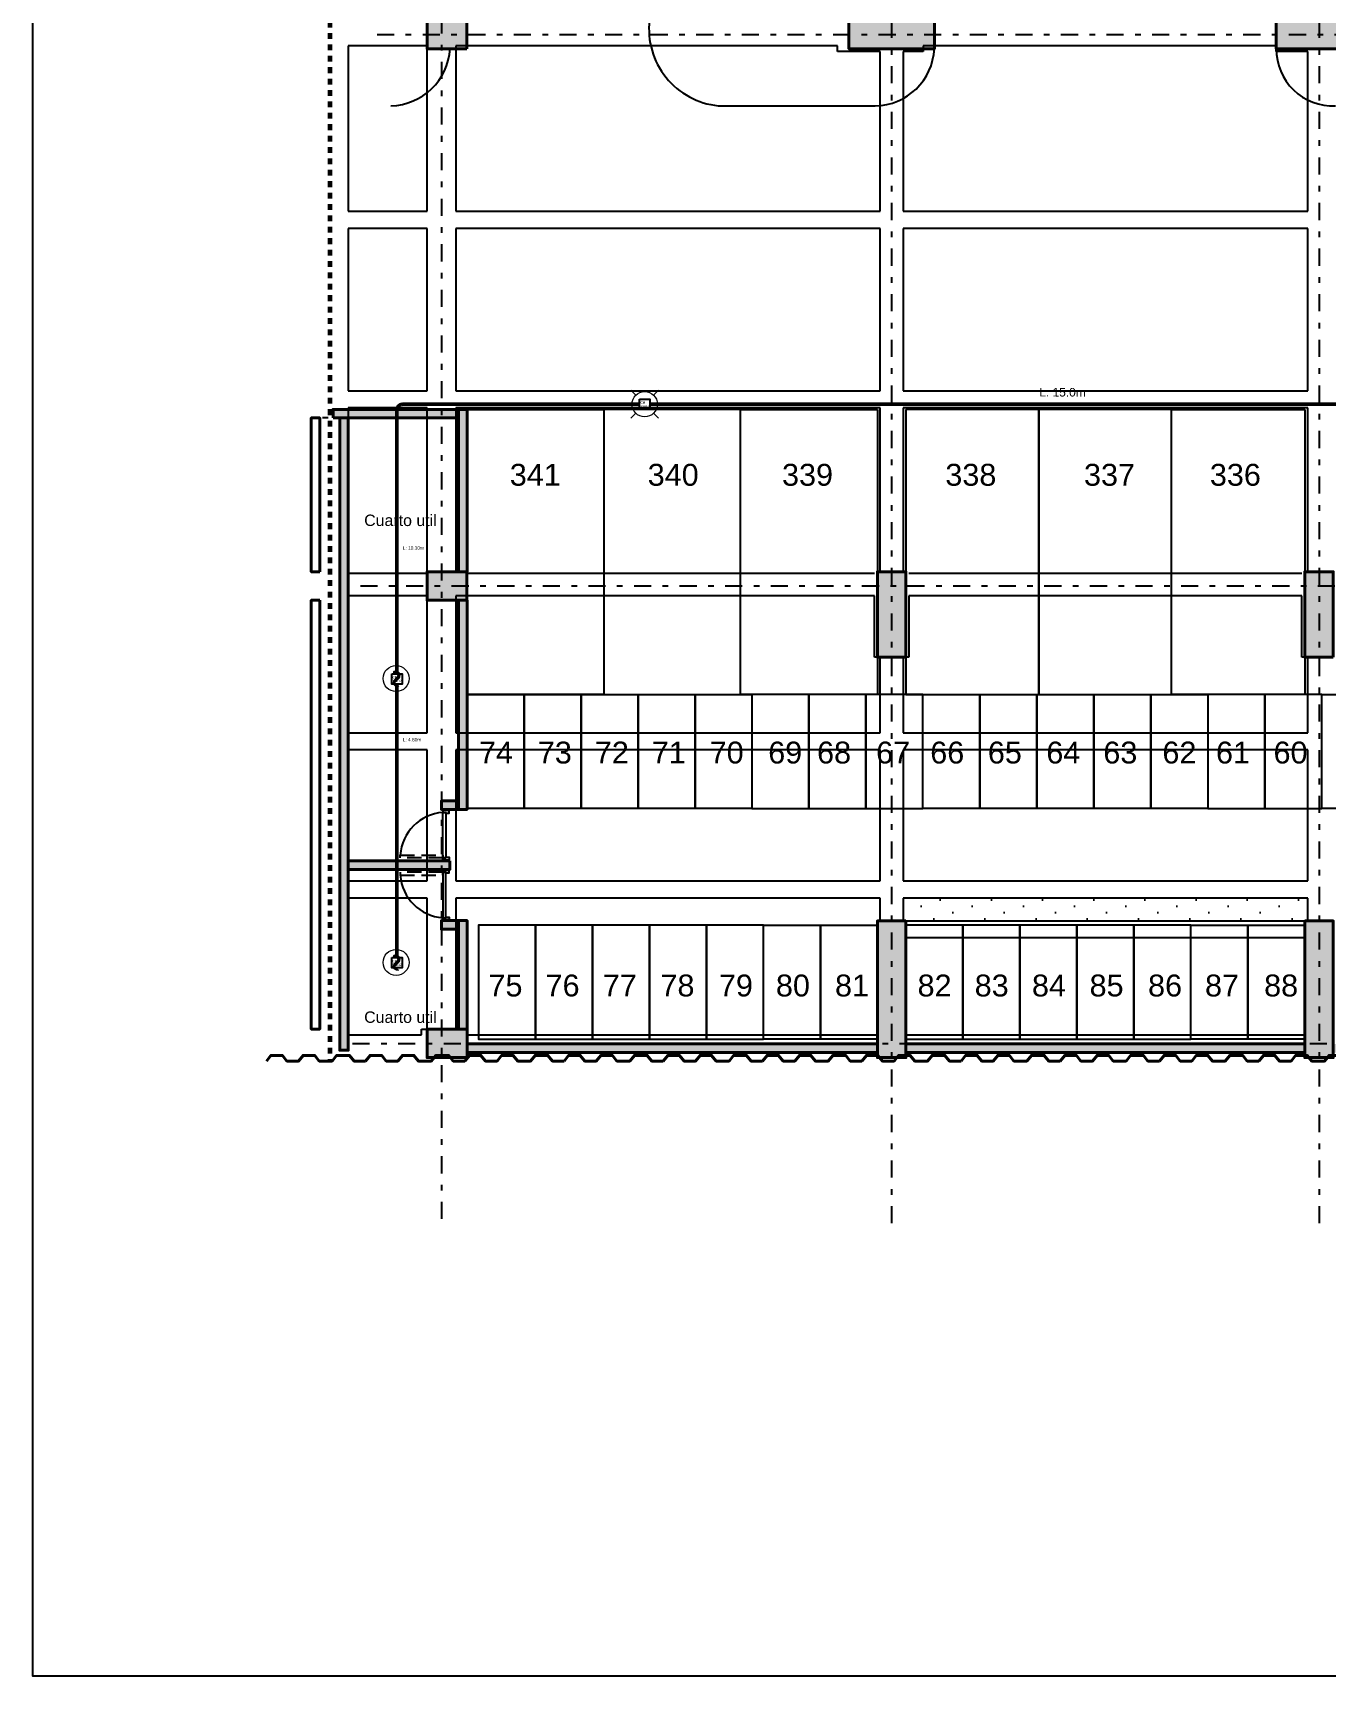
# Model space of a CAD drawing. Header units: millimetres. Extents: x 3781 to 4924, y 1639 to 1721.
# Drawn here: x 4105.95 to 4128.65, y 1639.4 to 1668.23 of the extents above; entities that cross this region are included whole.
import ezdxf

# ---------------------------------------------------------------- set-up
doc = ezdxf.new("R2010")
doc.units = ezdxf.units.MM
for name, pattern in [('CENTER', [0.7, 0.3, -0.2, 0, -0.2]), ('HIDDEN', [0.375, 0.25, -0.125]), ('HIDDEN2', [0.1875, 0.125, -0.0625]), ('LLUVIAS', [10, 4, -2, 4])]:
    doc.linetypes.add(name, pattern=pattern)
for name, color, linetype in [('-parquead', 2, 'Continuous'), ('1amobla', 2, 'Continuous'), ('A-HATCH CONCRETO', 8, 'Continuous'), ('AS_GL DETECCION_MEZANINE', 7, 'Continuous'), ('AS_GL DETECCION_PISO 2', 7, 'Continuous'), ('AS_GL DETECCION_PISO 6', 7, 'Continuous'), ('E-HATCH2', 1, 'Continuous'), ('E-P. MACIZA1', 2, 'HIDDEN2'), ('EJE-ESTRUCTURA', 1, 'CENTER'), ('F-2', 2, 'Continuous'), ('HACHTCOLUMNA', 250, 'Continuous'), ('MUEBLE', 1, 'Continuous'), ('Textos-espacios', 3, 'Continuous')]:
    doc.layers.add(name, color=color, linetype=linetype)
doc.layers.add('DIM-25', color=1, linetype='Continuous', plot=False)
for name, color, linetype, lineweight in [('Estructura', 6, 'Continuous', 40), ('Muro', 4, 'Continuous', 40), ('TEXTOS', 7, 'Continuous', 20)]:
    doc.layers.add(name, color=color, linetype=linetype, lineweight=lineweight)
doc.styles.get("Standard").update_dxf_attribs({"font": 'arial.ttf'})

# ---------------------------------------------------------------- blocks, each defined once
blk = doc.blocks.new('estructura etapa 3')
at = {"layer": 'HACHTCOLUMNA'}
h = blk.add_hatch(color=256, dxfattribs=at)
h.paths.add_polyline_path([(-91.651, -6658.124), (-91.651, -6657.624), (-92.35, -6657.624), (-92.35, -6658.124)])
h.paths.add_polyline_path([(-49.354, -6658.124), (-49.354, -6657.624), (-50.055, -6657.624), (-50.055, -6658.124)])
h.paths.add_polyline_path([(-56.053, -6658.124), (-56.053, -6657.624), (-56.753, -6657.624), (-56.753, -6658.124)])
h.paths.add_polyline_path([(-76.45, -6659.124), (-76.95, -6659.124), (-76.95, -6657.624), (-76.45, -6657.624)])
h.paths.add_polyline_path([(-83.95, -6659.124), (-84.45, -6659.124), (-84.45, -6657.624), (-83.95, -6657.624)])
h.paths.add_polyline_path([(-60.452, -6659.124), (-60.952, -6659.124), (-60.952, -6657.624), (-60.452, -6657.624)])
h.paths.add_polyline_path([(-67.95, -6659.124), (-68.45, -6659.124), (-68.45, -6657.624), (-67.95, -6657.624)])
h.paths.add_polyline_path([(-91.85, -6668.199), (-91.851, -6667.599), (-92.35, -6667.599), (-92.349, -6668.199)])
h.paths.add_polyline_path([(-49.354, -6668.199), (-49.354, -6667.599), (-49.854, -6667.599), (-49.854, -6668.199)])
h.paths.add_polyline_path([(-56.154, -6668.149), (-56.154, -6667.649), (-56.854, -6667.649), (-56.854, -6668.149)])
h.paths.add_polyline_path([(-59.952, -6667.649), (-59.952, -6668.149), (-61.452, -6668.149), (-61.452, -6667.649)])
h.paths.add_polyline_path([(-75.95, -6667.649), (-75.95, -6668.149), (-77.45, -6668.149), (-77.45, -6667.649)])
h.paths.add_polyline_path([(-68.95, -6667.649), (-68.95, -6668.149), (-67.45, -6668.149), (-67.45, -6667.649)])
h.paths.add_polyline_path([(-84.95, -6667.649), (-84.95, -6668.149), (-83.45, -6668.149), (-83.45, -6667.649)])
h.paths.add_polyline_path([(-91.85, -6676.199), (-91.85, -6675.599), (-92.349, -6675.599), (-92.349, -6676.199)])
h.paths.add_polyline_path([(-49.354, -6676.199), (-49.354, -6675.599), (-49.854, -6675.599), (-49.854, -6676.199)])
h.paths.add_polyline_path([(-56.154, -6676.149), (-56.154, -6675.649), (-56.754, -6675.649), (-56.754, -6676.149)])
h.paths.add_polyline_path([(-59.952, -6675.649), (-59.952, -6676.149), (-61.452, -6676.149), (-61.452, -6675.649)])
h.paths.add_polyline_path([(-75.95, -6675.649), (-75.95, -6676.149), (-77.45, -6676.149), (-77.45, -6675.649)])
h.paths.add_polyline_path([(-68.95, -6675.649), (-68.95, -6676.149), (-67.45, -6676.149), (-67.45, -6675.649)])
h.paths.add_polyline_path([(-84.95, -6675.649), (-84.95, -6676.149), (-83.45, -6676.149), (-83.45, -6675.649)])
h.paths.add_polyline_path([(-91.847, -6686.299), (-91.851, -6685.699), (-92.35, -6685.699), (-92.346, -6686.299)])
h.paths.add_polyline_path([(-49.354, -6686.299), (-49.354, -6685.699), (-49.854, -6685.699), (-49.854, -6686.299)])
h.paths.add_polyline_path([(-56.154, -6686.249), (-56.154, -6685.749), (-56.754, -6685.749), (-56.754, -6686.249)])
h.paths.add_polyline_path([(-59.952, -6685.749), (-59.952, -6686.249), (-61.452, -6686.249), (-61.452, -6685.749)])
h.paths.add_polyline_path([(-75.95, -6685.749), (-75.95, -6686.249), (-77.45, -6686.249), (-77.45, -6685.749)])
h.paths.add_polyline_path([(-68.95, -6685.749), (-68.95, -6686.249), (-67.45, -6686.249), (-67.45, -6685.749)])
h.paths.add_polyline_path([(-84.95, -6685.749), (-84.95, -6686.249), (-83.45, -6686.249), (-83.45, -6685.749)])
h.paths.add_polyline_path([(-49.353, -6694.294), (-49.354, -6693.699), (-49.855, -6693.699), (-49.854, -6694.294)])
h.paths.add_polyline_path([(-56.054, -6694.249), (-56.054, -6693.749), (-56.753, -6693.749), (-56.753, -6694.249)])
h.paths.add_polyline_path([(-91.651, -6694.249), (-91.651, -6693.749), (-92.35, -6693.749), (-92.35, -6694.249)])
h.paths.add_polyline_path([(-59.952, -6693.749), (-59.952, -6694.249), (-61.452, -6694.249), (-61.452, -6693.749)])
h.paths.add_polyline_path([(-75.95, -6693.749), (-75.95, -6694.249), (-77.45, -6694.249), (-77.45, -6693.749)])
h.paths.add_polyline_path([(-68.95, -6693.749), (-68.95, -6694.249), (-67.45, -6694.249), (-67.45, -6693.749)])
h.paths.add_polyline_path([(-84.95, -6693.749), (-84.95, -6694.249), (-83.45, -6694.249), (-83.45, -6693.749)])
h.paths.add_polyline_path([(-49.358, -6703.974), (-49.353, -6703.374), (-49.854, -6703.374), (-49.859, -6703.974)])
h.paths.add_polyline_path([(-56.054, -6703.924), (-56.054, -6703.424), (-56.753, -6703.424), (-56.753, -6703.924)])
h.paths.add_polyline_path([(-67.95, -6704.924), (-67.95, -6703.424), (-68.45, -6703.424), (-68.45, -6704.924)])
h.paths.add_polyline_path([(-91.651, -6703.924), (-91.651, -6703.424), (-92.35, -6703.424), (-92.35, -6703.924)])
h.paths.add_polyline_path([(-61.847, -6703.424), (-60.347, -6703.424), (-60.347, -6703.924), (-61.847, -6703.924)])
h.paths.add_polyline_path([(-83.95, -6704.924), (-83.95, -6703.424), (-84.45, -6703.424), (-84.45, -6704.924)])
h.paths.add_polyline_path([(-76.45, -6704.924), (-76.45, -6703.424), (-76.95, -6703.424), (-76.95, -6704.924)])
h.paths.add_polyline_path([(-49.354, -6711.949), (-49.354, -6711.449), (-50.054, -6711.449), (-50.054, -6711.949)])
h.paths.add_polyline_path([(-55.954, -6711.949), (-55.954, -6711.449), (-56.654, -6711.449), (-56.654, -6711.949)])
h.paths.add_polyline_path([(-91.65, -6711.949), (-91.65, -6711.449), (-92.35, -6711.449), (-92.35, -6711.949)])
h.paths.add_polyline_path([(-60.952, -6711.949), (-60.952, -6709.549), (-60.452, -6709.549), (-60.452, -6711.949)])
h.paths.add_polyline_path([(-68.45, -6709.549), (-68.45, -6711.949), (-67.95, -6711.949), (-67.95, -6709.549)])
h.paths.add_polyline_path([(-76.95, -6709.549), (-76.95, -6711.949), (-76.45, -6711.949), (-76.45, -6709.549)])
h.paths.add_polyline_path([(-83.95, -6709.549), (-83.95, -6711.949), (-84.45, -6711.949), (-84.45, -6709.549)])
at = {"layer": 'EJE-ESTRUCTURA'}
for p, q in [((-92.1, -6655.279), (-92.1, -6714.861)), ((-84.2, -6655.354), (-84.2, -6714.914)), ((-76.7, -6655.354), (-76.7, -6714.914)), ((-93.228, -6693.999), (-46.502, -6693.999)), ((-93.52, -6703.674), (-46.502, -6703.674)), ((-93.66, -6711.699), (-46.502, -6711.699))]:
    blk.add_line(p, q, dxfattribs=at)
at = {"layer": 'Estructura'}
for points in [[(-91.651, -6694.249), (-91.651, -6693.749), (-92.35, -6693.749), (-92.35, -6694.249)], [(-84.95, -6693.749), (-84.95, -6694.249), (-83.45, -6694.249), (-83.45, -6693.749)], [(-75.95, -6693.749), (-75.95, -6694.249), (-77.45, -6694.249), (-77.45, -6693.749)], [(-91.651, -6703.924), (-91.651, -6703.424), (-92.35, -6703.424), (-92.35, -6703.924)], [(-83.95, -6704.924), (-83.95, -6703.424), (-84.45, -6703.424), (-84.45, -6704.924)], [(-76.45, -6704.924), (-76.45, -6703.424), (-76.95, -6703.424), (-76.95, -6704.924)], [(-83.95, -6709.549), (-83.95, -6711.949), (-84.45, -6711.949), (-84.45, -6709.549)], [(-76.95, -6709.549), (-76.95, -6711.949), (-76.45, -6711.949), (-76.45, -6709.549)], [(-91.65, -6711.949), (-91.65, -6711.449), (-92.35, -6711.449), (-92.35, -6711.949)]]:
    blk.add_lwpolyline(points, close=True, dxfattribs=at)
blk = doc.blocks.new('AS_Strobe-CEILING')
at = {"color": 0, "linetype": 'Continuous', "lineweight": 15}
for p, q in [((-0.105, 0.105), (-0.163, 0.163)), ((0.105, 0.105), (0.163, 0.163)), ((-0.105, -0.105), (-0.163, -0.163)), ((0.105, -0.105), (0.163, -0.163))]:
    blk.add_line(p, q, dxfattribs=at)
blk.add_ellipse((0, 0), major_axis=(0.148, 0), ratio=1, dxfattribs=at)
blk = doc.blocks.new('Caja metalica de 12')
at = {"layer": '1amobla', "linetype": 'Continuous', "ltscale": 0.3}
blk.add_lwpolyline([(-1069.691, -2855.357), (-1069.511, -2855.357), (-1069.511, -2855.537), (-1069.691, -2855.537), (-1069.691, -2855.357)], dxfattribs=at)
at = {"layer": '1amobla', "color": 7, "linetype": 'Continuous', "ltscale": 0.3, "insert": (-1069.679, -2855.397), "char_height": 0.04, "width": 0.07916, "attachment_point": 1}
blk.add_mtext('CM 12X12', dxfattribs=at)
blk = doc.blocks.new('AS_Initiator2')
at = {"color": 0, "linetype": 'Continuous', "lineweight": 15}
blk.add_circle((0, 0), 0.152, dxfattribs=at)
for points in [[(-0.027, 0.056), (-0.037, 0.065), (-0.027, 0.091), (-0.037, 0.082)], [(0.044, 0.005), (-0.002, -0.043), (-0.027, -0.013), (-0.034, -0.025)], [(-0.027, 0.091), (-0.005, 0.095), (-0.027, 0.056), (0.017, 0.091)], [(-0.027, 0.056), (0.017, 0.091), (-0.016, 0.052), (-0.007, 0.055)], [(0.049, 0.015), (0.044, 0.005), (0.004, 0.022), (-0.027, -0.013)], [(-0.007, 0.055), (0.017, 0.091), (0.007, 0.051), (0.031, 0.081)], [(0.044, 0.068), (0.049, 0.061), (0.014, 0.039), (0.004, 0.022)], [(0.049, 0.061), (0.052, 0.037), (0.004, 0.022), (0.049, 0.015)], [(0.007, 0.051), (0.031, 0.081), (0.014, 0.039), (0.044, 0.068)], [(-0.002, -0.043), (-0.01, -0.05), (-0.034, -0.025), (-0.04, -0.05)], [(-0.01, -0.05), (-0.009, -0.062), (-0.04, -0.05), (-0.037, -0.07)], [(-0.009, -0.062), (0.003, -0.07), (-0.037, -0.07), (-0.015, -0.089)], [(0.003, -0.07), (0.019, -0.076), (-0.015, -0.089), (0.009, -0.098)], [(0.009, -0.098), (0.019, -0.076), (0.031, -0.098), (0.037, -0.087)]]:
    blk.add_solid(points, dxfattribs=at)

msp = doc.modelspace()

# ---------------------------------------------------------------- hatches: boundary and pattern name
at = {"layer": 'A-HATCH CONCRETO', "ltscale": 0.03}
h = msp.add_hatch(color=256, dxfattribs=at)
h.dxf.hatch_style = 1
h.paths.add_polyline_path([(4111.219, 1661.627), (4113.57, 1661.627), (4113.57, 1658.778), (4113.42, 1658.778), (4113.42, 1661.477), (4111.485, 1661.477), (4111.485, 1653.707), (4113.27, 1653.707), (4113.27, 1653.557), (4111.485, 1653.557), (4111.485, 1650.384), (4111.335, 1650.384), (4111.335, 1661.477), (4111.219, 1661.477)])
h = msp.add_hatch(color=256, dxfattribs=at)
h.dxf.hatch_style = 1
h.paths.add_polyline_path([(4113.42, 1652.507), (4113.42, 1652.657), (4113.12, 1652.657), (4113.12, 1652.507)])
h.paths.add_polyline_path([(4113.42, 1652.657), (4113.57, 1652.657), (4113.57, 1650.753), (4113.42, 1650.753)])
h.paths.add_polyline_path([(4113.42, 1654.757), (4113.42, 1654.607), (4113.12, 1654.607), (4113.12, 1654.757)])
h.paths.add_polyline_path([(4113.42, 1654.607), (4113.57, 1654.607), (4113.57, 1658.278), (4113.42, 1658.278)])
at = {"layer": 'A-HATCH CONCRETO', "linetype": 'HIDDEN', "ltscale": 0.3, "true_color": 0x636466}
h = msp.add_hatch(color=251, dxfattribs=at)
h.dxf.hatch_style = 1
h.paths.add_polyline_path([(4134.43, 1650.493), (4134.43, 1650.343), (4128.771, 1650.343), (4128.771, 1650.493)])
h.paths.add_polyline_path([(4121.271, 1650.493), (4121.271, 1650.343), (4128.27, 1650.343), (4128.27, 1650.493)])
h.paths.add_polyline_path([(4120.771, 1650.493), (4120.771, 1650.343), (4113.571, 1650.343), (4113.571, 1650.493)])
at = {"layer": 'E-HATCH2', "ltscale": 10}
h = msp.add_hatch(dxfattribs=at)
h.set_pattern_fill('DOTS', color=256, scale=0.2, angle=-45, style=0)
h.set_pattern_definition([(315, (4106.0448, 2060.83846), (0.3367596, 0.1122532), [0, -0.3175])])
h.paths.add_polyline_path([(4121.271, 1652.653), (4128.271, 1652.653), (4128.271, 1653.053), (4121.271, 1653.053)])

# ---------------------------------------------------------------- linework, layer by layer
at = {"layer": '-parquead'}
msp.add_line((4117.979, 1666.953), (4120.734, 1666.953), dxfattribs=at)
for points in [[(4115.971, 1661.627), (4115.971, 1656.627), (4113.57, 1656.627), (4113.57, 1661.627)], [(4115.971, 1661.627), (4115.971, 1656.627), (4118.371, 1656.627), (4118.371, 1661.627)], [(4120.771, 1661.627), (4120.771, 1656.627), (4118.371, 1656.627), (4118.371, 1661.627)], [(4121.271, 1661.627), (4121.271, 1656.627), (4123.601, 1656.627), (4123.601, 1661.627)], [(4123.601, 1661.627), (4123.601, 1656.627), (4125.931, 1656.627), (4125.931, 1661.627)], [(4128.271, 1661.627), (4128.271, 1656.627), (4125.931, 1656.627), (4125.931, 1661.627)], [(4114.57, 1654.627), (4113.57, 1654.627), (4113.57, 1656.627), (4114.57, 1656.627)], [(4115.57, 1654.627), (4114.57, 1654.627), (4114.57, 1656.627), (4115.57, 1656.627)], [(4116.57, 1654.627), (4115.57, 1654.627), (4115.57, 1656.627), (4116.57, 1656.627)], [(4117.57, 1654.627), (4116.57, 1654.627), (4116.57, 1656.627), (4117.57, 1656.627)], [(4118.57, 1654.627), (4117.57, 1654.627), (4117.57, 1656.627), (4118.57, 1656.627)], [(4118.57, 1654.627), (4119.57, 1654.627), (4119.57, 1656.627), (4118.57, 1656.627)], [(4119.57, 1654.627), (4120.57, 1654.627), (4120.57, 1656.627), (4119.57, 1656.627)], [(4120.57, 1654.627), (4121.57, 1654.627), (4121.57, 1656.627), (4120.57, 1656.627)], [(4122.57, 1654.627), (4121.57, 1654.627), (4121.57, 1656.627), (4122.57, 1656.627)], [(4123.57, 1654.627), (4122.57, 1654.627), (4122.57, 1656.627), (4123.57, 1656.627)], [(4124.57, 1654.627), (4123.57, 1654.627), (4123.57, 1656.627), (4124.57, 1656.627)], [(4125.57, 1654.627), (4124.57, 1654.627), (4124.57, 1656.627), (4125.57, 1656.627)], [(4126.57, 1654.627), (4125.57, 1654.627), (4125.57, 1656.627), (4126.57, 1656.627)], [(4126.57, 1654.627), (4127.57, 1654.627), (4127.57, 1656.627), (4126.57, 1656.627)], [(4127.57, 1654.627), (4128.57, 1654.627), (4128.57, 1656.627), (4127.57, 1656.627)], [(4129.57, 1654.627), (4128.57, 1654.627), (4128.57, 1656.627), (4129.57, 1656.627)], [(4114.771, 1652.58), (4113.771, 1652.58), (4113.771, 1650.58), (4114.771, 1650.58)], [(4115.771, 1652.58), (4114.771, 1652.58), (4114.771, 1650.58), (4115.771, 1650.58)], [(4116.771, 1652.58), (4115.771, 1652.58), (4115.771, 1650.58), (4116.771, 1650.58)], [(4117.771, 1652.58), (4116.771, 1652.58), (4116.771, 1650.58), (4117.771, 1650.58)], [(4118.771, 1652.58), (4117.771, 1652.58), (4117.771, 1650.58), (4118.771, 1650.58)], [(4118.771, 1652.58), (4119.771, 1652.58), (4119.771, 1650.58), (4118.771, 1650.58)], [(4119.771, 1652.58), (4120.771, 1652.58), (4120.771, 1650.58), (4119.771, 1650.58)], [(4122.271, 1652.58), (4121.271, 1652.58), (4121.271, 1650.58), (4122.271, 1650.58)], [(4123.271, 1652.58), (4122.271, 1652.58), (4122.271, 1650.58), (4123.271, 1650.58)], [(4124.271, 1652.58), (4123.271, 1652.58), (4123.271, 1650.58), (4124.271, 1650.58)], [(4125.271, 1652.58), (4124.271, 1652.58), (4124.271, 1650.58), (4125.271, 1650.58)], [(4126.271, 1652.58), (4125.271, 1652.58), (4125.271, 1650.58), (4126.271, 1650.58)], [(4126.271, 1652.58), (4127.271, 1652.58), (4127.271, 1650.58), (4126.271, 1650.58)], [(4127.271, 1652.58), (4128.271, 1652.58), (4128.271, 1650.58), (4127.271, 1650.58)]]:
    msp.add_lwpolyline(points, close=True, dxfattribs=at)
for centre, radius, start, end in [((4118.116, 1668.3), 1.354, 173.4982, 264.2154), ((4112.207, 1668.018), 1.066, 271.4636, 356.4964), ((4120.721, 1668.003), 1.05, 270.6874, 357.2713), ((4128.766, 1667.947), 0.996, 179.6878, 272.3511)]:
    msp.add_arc(centre, radius, start, end, dxfattribs=at)
at = {"layer": '1amobla', "linetype": 'HIDDEN', "lineweight": 60, "ltscale": 0.3}
msp.add_line((4111.16, 1704.628), (4111.16, 1650.193), dxfattribs=at)
at = {"layer": '1amobla', "linetype": 'HIDDEN', "ltscale": 0.3}
msp.add_line((4111.335, 1661.477), (4110.985, 1661.477), dxfattribs=at)
at = {"layer": '1amobla', "color": 7, "linetype": 'Continuous', "ltscale": 0.3, "true_color": 0xffffff}
msp.add_lwpolyline([(4105.951, 1712.387), (4164.399, 1712.387), (4164.399, 1639.402), (4105.951, 1639.402)], close=True, dxfattribs=at)
msp.add_lwpolyline([(4116.598, 1661.807), (4116.778, 1661.807), (4116.778, 1661.627), (4116.598, 1661.627), (4116.598, 1661.807)], dxfattribs=at)
msp.add_lwpolyline([(4116.598, 1661.807), (4116.778, 1661.807), (4116.778, 1661.627), (4116.598, 1661.627), (4116.598, 1661.807)], dxfattribs=at)
msp.add_lwpolyline([(4116.598, 1661.807), (4116.778, 1661.807), (4116.778, 1661.627), (4116.598, 1661.627), (4116.598, 1661.807)], dxfattribs=at)
at = {"layer": 'AS_GL DETECCION_PISO 2', "color": 5, "linetype": 'Continuous', "lineweight": 50}
for p, q in [((4131.103, 1661.717), (4116.778, 1661.717)), ((4112.34, 1656.809), (4112.34, 1652.009))]:
    msp.add_line(p, q, dxfattribs=at)
msp.add_lwpolyline([(4116.598, 1661.717), (4112.44, 1661.717, 0.414214), (4112.34, 1661.617), (4112.34, 1656.989)], format="xyb", dxfattribs=at)
at = {"layer": 'DIM-25'}
for centre, start, end in [((4113.208, 1653.746), 94.4578, 175.5956), ((4113.208, 1653.746), 94.4578, 175.5956), ((4113.208, 1653.518), 184.4044, 265.5422), ((4113.208, 1653.518), 184.4044, 265.5422)]:
    msp.add_arc(centre, 0.813, start, end, dxfattribs=at)
at = {"layer": 'E-P. MACIZA1', "color": 7, "linetype": 'LLUVIAS', "ltscale": 3, "true_color": 0xffffff}
for p, q in [((4113.571, 1658.753), (4120.721, 1658.753)), ((4121.321, 1658.753), (4128.221, 1658.753))]:
    msp.add_line(p, q, dxfattribs=at)
for points in [[(4112.869, 1665.103), (4112.869, 1667.953), (4112.869, 1667.953), (4112.869, 1668.003), (4111.485, 1668.003), (4111.485, 1665.102)], [(4120.821, 1665.103), (4120.821, 1667.903), (4120.071, 1667.903), (4120.071, 1668.003), (4113.371, 1668.003), (4113.371, 1667.953), (4113.371, 1665.103)], [(4128.321, 1665.103), (4128.321, 1667.903), (4127.771, 1667.903), (4127.771, 1668.003), (4121.571, 1668.003), (4121.571, 1667.903), (4121.221, 1667.903), (4121.221, 1665.103)], [(4112.869, 1664.803), (4111.485, 1664.802), (4111.485, 1661.953), (4112.869, 1661.953)], [(4113.371, 1661.953), (4120.821, 1661.953), (4120.821, 1664.803), (4113.371, 1664.803)], [(4121.221, 1664.803), (4121.221, 1661.953), (4128.321, 1661.953), (4128.321, 1664.803)], [(4112.871, 1658.753), (4112.871, 1658.778), (4112.869, 1658.778), (4112.869, 1661.653), (4111.485, 1661.653), (4111.485, 1658.753)], [(4112.869, 1655.953), (4112.869, 1658.278), (4112.871, 1658.278), (4112.871, 1658.353), (4111.485, 1658.353), (4111.485, 1655.953)], [(4120.821, 1655.953), (4120.821, 1657.278), (4120.721, 1657.278), (4120.721, 1658.353), (4113.372, 1658.353), (4113.372, 1658.278), (4113.371, 1655.953)], [(4128.321, 1655.953), (4128.321, 1657.278), (4128.221, 1657.278), (4128.221, 1658.353), (4121.321, 1658.353), (4121.321, 1657.278), (4121.221, 1657.278), (4121.221, 1655.953)], [(4112.869, 1655.653), (4111.485, 1655.653), (4111.485, 1653.353), (4112.869, 1653.353)], [(4113.371, 1653.353), (4120.821, 1653.353), (4120.821, 1655.653), (4113.371, 1655.653)], [(4121.221, 1655.653), (4121.221, 1653.353), (4128.321, 1653.353), (4128.321, 1655.653)], [(4112.769, 1650.653), (4112.769, 1650.753), (4112.869, 1650.753), (4112.869, 1653.053), (4111.485, 1653.053), (4111.485, 1650.653)], [(4120.771, 1650.653), (4120.771, 1652.653), (4120.821, 1652.653), (4120.821, 1653.053), (4113.371, 1653.053), (4113.371, 1650.753), (4113.571, 1650.753), (4113.571, 1650.653)], [(4121.221, 1653.053), (4121.221, 1652.653), (4128.321, 1652.653), (4128.321, 1653.053)], [(4121.271, 1652.353), (4121.271, 1650.653), (4128.271, 1650.653), (4128.271, 1652.353)]]:
    msp.add_lwpolyline(points, close=True, dxfattribs=at)
for points in [[(4120.821, 1658.778), (4120.821, 1661.653), (4113.371, 1661.653), (4113.371, 1658.778)], [(4128.321, 1658.778), (4128.321, 1661.653), (4121.221, 1661.653), (4121.221, 1658.778)]]:
    msp.add_lwpolyline(points, dxfattribs=at)
at = {"layer": 'F-2'}
for points in [[(4113.196, 1654.543), (4113.257, 1654.543), (4113.257, 1654.594), (4113.145, 1654.594), (4113.145, 1654.556), (4113.196, 1654.556), (4113.196, 1654.543)], [(4113.196, 1654.543), (4113.257, 1654.543), (4113.257, 1654.594), (4113.145, 1654.594), (4113.145, 1654.556), (4113.196, 1654.556), (4113.196, 1654.543)], [(4113.157, 1654.607), (4113.157, 1654.594), (4113.245, 1654.594), (4113.245, 1654.607)], [(4113.157, 1654.607), (4113.157, 1654.594), (4113.245, 1654.594), (4113.245, 1654.607)], [(4113.196, 1653.77), (4113.257, 1653.77), (4113.257, 1653.719), (4113.145, 1653.719), (4113.145, 1653.757), (4113.196, 1653.757), (4113.196, 1653.77)], [(4113.196, 1653.77), (4113.257, 1653.77), (4113.257, 1653.719), (4113.145, 1653.719), (4113.145, 1653.757), (4113.196, 1653.757), (4113.196, 1653.77)], [(4113.157, 1653.707), (4113.157, 1653.719), (4113.245, 1653.719), (4113.245, 1653.707)], [(4113.157, 1653.707), (4113.157, 1653.719), (4113.245, 1653.719), (4113.245, 1653.707)], [(4113.196, 1653.493), (4113.257, 1653.493), (4113.257, 1653.544), (4113.145, 1653.544), (4113.145, 1653.506), (4113.196, 1653.506), (4113.196, 1653.493)], [(4113.196, 1653.493), (4113.257, 1653.493), (4113.257, 1653.544), (4113.145, 1653.544), (4113.145, 1653.506), (4113.196, 1653.506), (4113.196, 1653.493)], [(4113.157, 1653.557), (4113.157, 1653.544), (4113.245, 1653.544), (4113.245, 1653.557)], [(4113.157, 1653.557), (4113.157, 1653.544), (4113.245, 1653.544), (4113.245, 1653.557)], [(4113.196, 1652.72), (4113.257, 1652.72), (4113.257, 1652.669), (4113.145, 1652.669), (4113.145, 1652.707), (4113.196, 1652.707), (4113.196, 1652.72)], [(4113.196, 1652.72), (4113.257, 1652.72), (4113.257, 1652.669), (4113.145, 1652.669), (4113.145, 1652.707), (4113.196, 1652.707), (4113.196, 1652.72)], [(4113.157, 1652.657), (4113.157, 1652.669), (4113.245, 1652.669), (4113.245, 1652.657)], [(4113.157, 1652.657), (4113.157, 1652.669), (4113.245, 1652.669), (4113.245, 1652.657)]]:
    msp.add_lwpolyline(points, dxfattribs=at)
for points in [[(4113.196, 1653.757), (4113.145, 1653.757), (4113.145, 1654.556), (4113.196, 1654.556)], [(4113.196, 1653.757), (4113.145, 1653.757), (4113.145, 1654.556), (4113.196, 1654.556)], [(4113.196, 1653.506), (4113.145, 1653.506), (4113.145, 1652.707), (4113.196, 1652.707)], [(4113.196, 1653.506), (4113.145, 1653.506), (4113.145, 1652.707), (4113.196, 1652.707)]]:
    msp.add_lwpolyline(points, close=True, dxfattribs=at)
at = {"layer": 'MUEBLE', "color": 1, "linetype": 'HIDDEN'}
for points in [[(4113.145, 1653.808), (4113.145, 1653.757), (4112.398, 1653.757), (4112.398, 1653.808)], [(4113.145, 1653.808), (4113.145, 1653.757), (4112.398, 1653.757), (4112.398, 1653.808)], [(4113.145, 1653.455), (4113.145, 1653.506), (4112.398, 1653.506), (4112.398, 1653.455)], [(4113.145, 1653.455), (4113.145, 1653.506), (4112.398, 1653.506), (4112.398, 1653.455)]]:
    msp.add_lwpolyline(points, close=True, dxfattribs=at)
at = {"layer": 'Muro'}
for points in [[(4111.219, 1661.477), (4113.42, 1661.477), (4113.42, 1661.627), (4111.219, 1661.627)], [(4113.42, 1661.627), (4113.57, 1661.627), (4113.57, 1658.778), (4113.42, 1658.778)], [(4110.985, 1658.778), (4110.835, 1658.778), (4110.835, 1661.477), (4110.985, 1661.477)], [(4111.335, 1661.477), (4111.485, 1661.477), (4111.485, 1650.384), (4111.335, 1650.384)], [(4110.985, 1658.278), (4110.835, 1658.278), (4110.835, 1650.753), (4110.985, 1650.753)], [(4113.42, 1654.607), (4113.57, 1654.607), (4113.57, 1658.278), (4113.42, 1658.278)], [(4113.42, 1654.757), (4113.42, 1654.607), (4113.12, 1654.607), (4113.12, 1654.757)], [(4113.27, 1653.707), (4113.27, 1653.557), (4111.485, 1653.557), (4111.485, 1653.707)], [(4113.42, 1652.507), (4113.42, 1652.657), (4113.12, 1652.657), (4113.12, 1652.507)], [(4113.42, 1652.657), (4113.57, 1652.657), (4113.57, 1650.753), (4113.42, 1650.753)], [(4120.771, 1650.493), (4120.771, 1650.343), (4113.571, 1650.343), (4113.571, 1650.493)], [(4121.271, 1650.493), (4121.271, 1650.343), (4128.27, 1650.343), (4128.27, 1650.493)]]:
    msp.add_lwpolyline(points, close=True, dxfattribs=at)
at = {"layer": 'Muro', "color": 3}
for points in [[(4110.048, 1650.193), (4110.128, 1650.292), (4110.33, 1650.292), (4110.41, 1650.193), (4110.613, 1650.193), (4110.693, 1650.292), (4110.896, 1650.292), (4110.976, 1650.193), (4111.201, 1650.193), (4111.281, 1650.292), (4111.507, 1650.292), (4111.587, 1650.193), (4111.789, 1650.193)], [(4111.789, 1650.193), (4111.869, 1650.292), (4112.072, 1650.292), (4112.152, 1650.193), (4112.355, 1650.193), (4112.435, 1650.292), (4112.637, 1650.292), (4112.717, 1650.193), (4112.943, 1650.193), (4113.023, 1650.292), (4113.248, 1650.292), (4113.328, 1650.193), (4113.531, 1650.193)], [(4113.531, 1650.193), (4113.611, 1650.292), (4113.814, 1650.292), (4113.894, 1650.193), (4114.096, 1650.193), (4114.176, 1650.292), (4114.379, 1650.292), (4114.459, 1650.193), (4114.684, 1650.193), (4114.764, 1650.292), (4114.99, 1650.292), (4115.07, 1650.193), (4115.272, 1650.193)], [(4115.272, 1650.193), (4115.352, 1650.292), (4115.555, 1650.292), (4115.635, 1650.193), (4115.838, 1650.193), (4115.918, 1650.292), (4116.121, 1650.292), (4116.201, 1650.193), (4116.426, 1650.193), (4116.506, 1650.292), (4116.731, 1650.292), (4116.811, 1650.193), (4117.014, 1650.193)], [(4117.014, 1650.193), (4117.094, 1650.292), (4117.297, 1650.292), (4117.377, 1650.193), (4117.58, 1650.193), (4117.66, 1650.292), (4117.862, 1650.292), (4117.942, 1650.193), (4118.168, 1650.193), (4118.248, 1650.292), (4118.473, 1650.292), (4118.553, 1650.193), (4118.756, 1650.193)], [(4118.756, 1650.193), (4118.836, 1650.292), (4119.038, 1650.292), (4119.118, 1650.193), (4119.321, 1650.193), (4119.401, 1650.292), (4119.604, 1650.292), (4119.684, 1650.193), (4119.909, 1650.193), (4119.989, 1650.292), (4120.215, 1650.292), (4120.295, 1650.193), (4120.497, 1650.193)], [(4120.497, 1650.193), (4120.577, 1650.292), (4120.78, 1650.292), (4120.86, 1650.193), (4121.063, 1650.193), (4121.143, 1650.292), (4121.345, 1650.292), (4121.425, 1650.193), (4121.651, 1650.193), (4121.731, 1650.292), (4121.956, 1650.292), (4122.036, 1650.193), (4122.239, 1650.193)], [(4122.239, 1650.193), (4122.319, 1650.292), (4122.522, 1650.292), (4122.602, 1650.193), (4122.804, 1650.193), (4122.884, 1650.292), (4123.087, 1650.292), (4123.167, 1650.193), (4123.392, 1650.193), (4123.472, 1650.292), (4123.698, 1650.292), (4123.778, 1650.193), (4123.98, 1650.193)], [(4123.98, 1650.193), (4124.06, 1650.292), (4124.263, 1650.292), (4124.343, 1650.193), (4124.546, 1650.193), (4124.626, 1650.292), (4124.829, 1650.292), (4124.909, 1650.193), (4125.134, 1650.193), (4125.214, 1650.292), (4125.439, 1650.292), (4125.519, 1650.193), (4125.722, 1650.193)], [(4125.722, 1650.193), (4125.802, 1650.292), (4126.005, 1650.292), (4126.085, 1650.193), (4126.287, 1650.193), (4126.367, 1650.292), (4126.57, 1650.292), (4126.65, 1650.193), (4126.876, 1650.193), (4126.956, 1650.292), (4127.181, 1650.292), (4127.261, 1650.193), (4127.464, 1650.193)], [(4127.464, 1650.193), (4127.544, 1650.292), (4127.746, 1650.292), (4127.826, 1650.193), (4128.029, 1650.193), (4128.109, 1650.292), (4128.312, 1650.292), (4128.392, 1650.193), (4128.617, 1650.193), (4128.697, 1650.292), (4128.922, 1650.292), (4129.002, 1650.193), (4129.205, 1650.193)]]:
    msp.add_lwpolyline(points, dxfattribs=at)

# ---------------------------------------------------------------- block references
at = {"layer": '1amobla', "color": 7, "linetype": 'Continuous', "true_color": 0xffffff}
for p in [(5186.289, 4517.164), (5181.941, 4512.345), (5181.941, 4507.365)]:
    msp.add_blockref('Caja metalica de 12', p, dxfattribs=at)
at = {"layer": 'AS_GL DETECCION_MEZANINE', "color": 1, "linetype": 'Continuous', "xscale": 1.5, "yscale": 1.5, "zscale": 1.5}
msp.add_blockref('AS_Strobe-CEILING', (4116.687, 1661.717), dxfattribs=at)
at = {"layer": 'AS_GL DETECCION_PISO 6', "color": 131, "linetype": 'Continuous', "xscale": 1.5, "yscale": 1.5, "zscale": 1.5}
for p in [(4112.325, 1656.904), (4112.325, 1651.924)]:
    msp.add_blockref('AS_Initiator2', p, dxfattribs=at)
at = {"layer": 'Muro'}
msp.add_blockref('estructura etapa 3', (4205.22, 8362.202), dxfattribs=at)

# ---------------------------------------------------------------- texts
at = {"layer": '1amobla', "color": 7, "linetype": 'Continuous', "ltscale": 0.3, "true_color": 0xffffff, "insert": (4116.611, 1661.767), "char_height": 0.04, "width": 0.07916, "attachment_point": 1}
msp.add_mtext('CM 12X12', dxfattribs=at)
msp.add_mtext('CM 12X12', dxfattribs=at)
at = {"layer": 'TEXTOS'}
for s, height, p in [('L: 15.0m', 0.15, (4123.611, 1661.853)), ('Cuarto util', 0.2, (4111.765, 1659.581)), ('L: 10.30m', 0.06, (4112.442, 1659.164)), ('L: 4.80m', 0.06, (4112.442, 1655.802)), ('Cuarto util', 0.2, (4111.765, 1650.864))]:
    msp.add_text(s, height=height, rotation=359.9331, dxfattribs=at).set_placement(p)
at = {"layer": 'Textos-espacios', "char_height": 0.384, "attachment_point": 1, "rotation": 360}
for s, width, insert in [('341', 2.00679, (4114.32, 1660.671)), ('340', 2.00679, (4116.74, 1660.671)), ('339', 2.00679, (4119.097, 1660.671)), ('338', 2.00679, (4121.963, 1660.671)), ('337', 2.00679, (4124.396, 1660.671)), ('336', 2.00679, (4126.605, 1660.671)), ('74', 0.89145, (4113.779, 1655.798)), ('73', 0.89145, (4114.812, 1655.798)), ('72', 0.89145, (4115.812, 1655.798)), ('71', 0.89145, (4116.812, 1655.798)), ('70', 0.89145, (4117.828, 1655.798)), ('69', 0.89145, (4118.855, 1655.798)), ('68', 0.89145, (4119.712, 1655.798)), ('67', 0.89145, (4120.749, 1655.798)), ('66', 0.89145, (4121.698, 1655.798)), ('65', 0.89145, (4122.709, 1655.798)), ('64', 0.89145, (4123.735, 1655.798)), ('63', 0.89145, (4124.735, 1655.798)), ('62', 0.89145, (4125.772, 1655.798)), ('61', 0.89145, (4126.712, 1655.798)), ('60', 0.89145, (4127.722, 1655.798)), ('75', 0.89145, (4113.946, 1651.711)), ('76', 0.89145, (4114.948, 1651.711)), ('77', 0.89145, (4115.953, 1651.711)), ('78', 0.89145, (4116.964, 1651.711)), ('79', 0.89145, (4117.99, 1651.711)), ('80', 0.89145, (4118.99, 1651.711)), ('81', 0.89145, (4120.027, 1651.711)), ('82', 0.89145, (4121.476, 1651.711)), ('83', 0.89145, (4122.478, 1651.711)), ('84', 0.89145, (4123.483, 1651.711)), ('85', 0.89145, (4124.494, 1651.711)), ('86', 0.89145, (4125.52, 1651.711)), ('87', 0.89145, (4126.52, 1651.711)), ('88', 0.89145, (4127.557, 1651.711))]:
    msp.add_mtext_dynamic_manual_height_columns(s, width=width, gutter_width=5, heights=[0], dxfattribs=dict(at, insert=insert))

doc.saveas('drawing.dxf')
